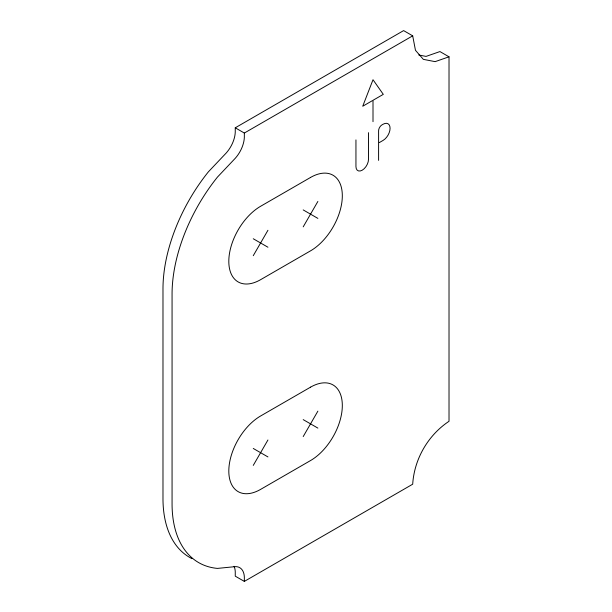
<?xml version="1.0" encoding="UTF-8"?>
<svg xmlns="http://www.w3.org/2000/svg" width="612" height="612" viewBox="0 0 612 612"><rect width="100%" height="100%" fill="white"/><g stroke="black" fill="none" stroke-linecap="round" stroke-linejoin="round"><path stroke-width="0.92" d="M253.261 255.686L267.934 230.28M303.208 226.853L317.873 201.447M253.261 465.395L267.934 439.99M303.208 436.563L317.873 411.149M192.007 558.649A128.421 74.144 -60 0 1 162.983 498.566L162.983 288.856A128.421 74.144 -60 0 1 208.386 171.834L226.18 153.046A22.284 12.867 -60 0 0 235.26 132.108L235.26 127.801L403.614 30.6L412.695 35.84L415.464 50.299L423.336 59.356L435.117 61.644L449.017 56.817L449.017 421.286C428.017 435.231 414.27 459.038 412.695 484.199L244.341 581.4L235.26 576.16L235.26 571.845A22.284 12.867 -60 0 0 234.044 566.291M235.26 127.801L244.341 133.041L412.695 35.84M372.28 100.72L362.725 106.243L373.006 79.728L383.296 94.363L373.006 100.299L373.006 121.666M379.325 142.581L383.074 140.416A9.899 5.715 -60 0 0 390.073 128.29A9.899 5.715 -60 0 0 383.074 124.251L382.003 124.863A4.819 2.777 -60 0 0 378.599 130.761L378.599 160.382M418.784 54.996L426.036 56.403L439.936 51.569L449.017 56.817M303.208 209.916L317.873 218.385M253.261 238.749L267.934 247.217M303.208 419.625L317.873 428.094M253.261 448.458L267.934 456.927M368.508 132.659L368.508 159.319A8.882 5.133 -60 0 1 362.228 170.197A8.882 5.133 -60 0 1 355.947 166.571L355.947 139.911M244.341 133.041L244.341 137.356A22.284 12.867 -60 0 1 235.26 158.286L217.467 177.075A128.421 74.144 -60 0 0 172.064 294.097L172.064 503.806A128.421 74.144 -60 0 0 217.467 568.403L235.26 566.636A22.284 12.867 -60 0 1 244.341 577.085L244.341 581.4M310.544 177.449L260.597 206.282A44.944 25.949 -60 0 0 228.812 261.332A44.944 25.949 -60 0 0 260.597 279.684L310.544 250.843A44.944 25.949 -60 0 0 342.322 195.794A44.944 25.949 -60 0 0 310.544 177.449M310.544 387.159L260.597 415.992A44.944 25.949 -60 0 0 228.812 471.041A44.944 25.949 -60 0 0 260.597 489.393L310.544 460.553A44.944 25.949 -60 0 0 342.322 405.504A44.944 25.949 -60 0 0 310.544 387.159"/></g></svg>
